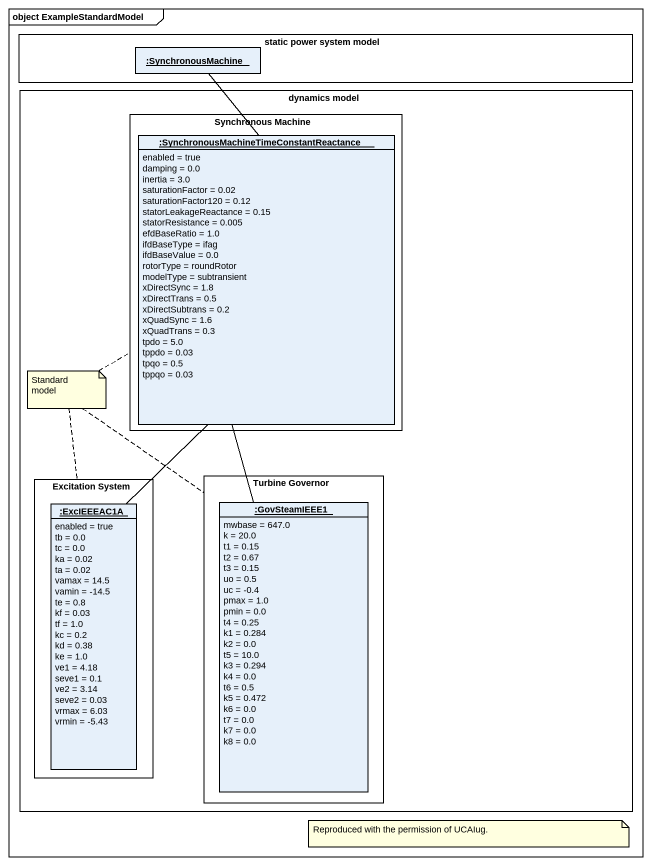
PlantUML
@startuml
mainframe object ExampleStandardModel
hide circle
hide empty members
rectangle "static power system model" as static_power_system_model {
  object ":SynchronousMachine" as SynchronousMachine
}
rectangle "dynamics model" as dynamics_model {
  rectangle "Synchronous Machine" as Synchronous_Machine {
    object ":SynchronousMachineTimeConstantReactance" as SynchronousMachineTimeConsta {
      enabled = true
      damping = 0.0
      inertia = 3.0
      saturationFactor = 0.02
      saturationFactor120 = 0.12
      statorLeakageReactance = 0.15
      statorResistance = 0.005
      efdBaseRatio = 1.0
      ifdBaseType = ifag
      ifdBaseValue = 0.0
      rotorType = roundRotor
      modelType = subtransient
      xDirectSync = 1.8
      xDirectTrans = 0.5
      xDirectSubtrans = 0.2
      xQuadSync = 1.6
      xQuadTrans = 0.3
      tpdo = 5.0
      tppdo = 0.03
      tpqo = 0.5
      tppqo = 0.03
    }
  }
  rectangle "Excitation System" as Excitation_System {
    object ":ExcIEEEAC1A" as ExcIEEEAC1A {
      enabled = true
      tb = 0.0
      tc = 0.0
      ka = 0.02
      ta = 0.02
      vamax = 14.5
      vamin = -14.5
      te = 0.8
      kf = 0.03
      tf = 1.0
      kc = 0.2
      kd = 0.38
      ke = 1.0
      ve1 = 4.18
      seve1 = 0.1
      ve2 = 3.14
      seve2 = 0.03
      vrmax = 6.03
      vrmin = -5.43
    }
  }
  rectangle "Turbine Governor" as Turbine_Governor {
    object ":GovSteamIEEE1" as GovSteamIEEE1 {
      mwbase = 647.0
      k = 20.0
      t1 = 0.15
      t2 = 0.67
      t3 = 0.15
      uo = 0.5
      uc = -0.4
      pmax = 1.0
      pmin = 0.0
      t4 = 0.25
      k1 = 0.284
      k2 = 0.0
      t5 = 10.0
      k3 = 0.294
      k4 = 0.0
      t6 = 0.5
      k5 = 0.472
      k6 = 0.0
      t7 = 0.0
      k7 = 0.0
      k8 = 0.0
    }
  }
}
SynchronousMachineTimeConsta -up- SynchronousMachine
SynchronousMachineTimeConsta -- GovSteamIEEE1
ExcIEEEAC1A -up- SynchronousMachineTimeConsta
note as N1
  Standard model
end note
N1 .. Excitation_System
N1 .. Turbine_Governor
N1 .. Synchronous_Machine
note as N2
  Reproduced with the permission of UCAIug.
end note
@enduml
